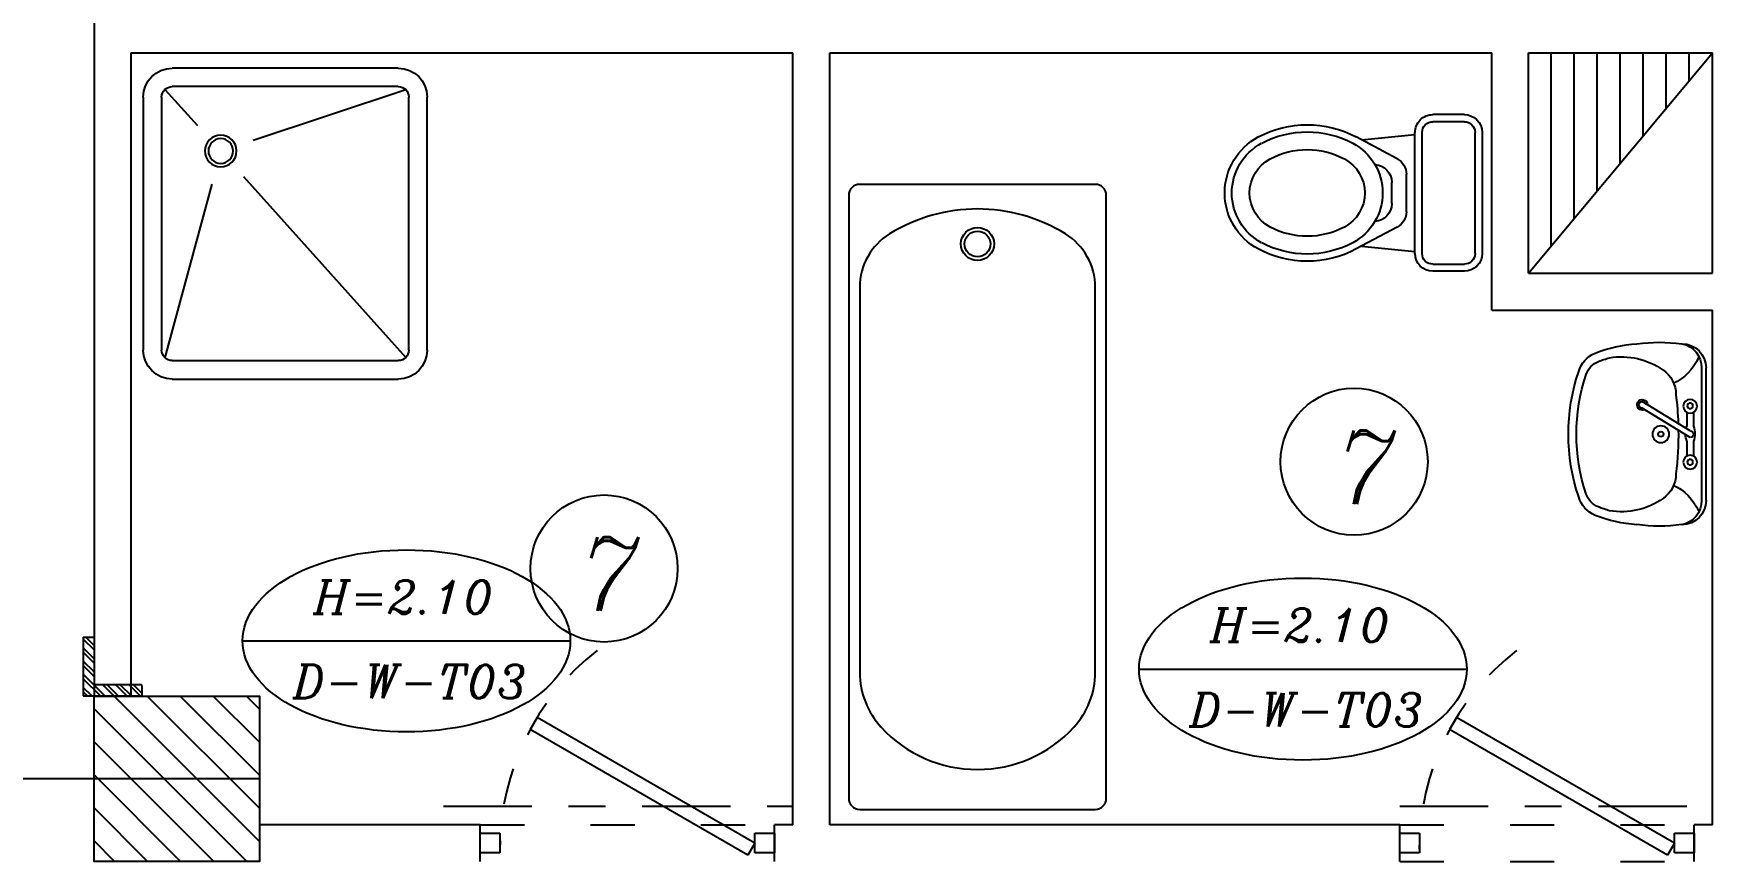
# Model space of a CAD drawing. Header units: millimetres. Extents: x 577 to 2337, y 236 to 943.
# Drawn here: x 1847.922 to 1852.487, y 426.745 to 428.997 of the extents above; entities that cross this region are included whole.
import ezdxf

# ---------------------------------------------------------------- set-up
doc = ezdxf.new("R2010")
doc.units = ezdxf.units.MM
doc.header["$LTSCALE"] = 0.01
doc.linetypes.add('ACAD_ISO03W100', pattern=[30, 12, -18])
doc.linetypes.add('ACAD_ISO10W100', pattern=[18, 12, -3, 0, -3])
for name, color, linetype in [('01-Plan', 1, 'Continuous'), ('03-Ax', 4, 'Continuous'), ('04-Door', 4, 'Continuous'), ('06-Furn', 4, 'Continuous'), ('07-Text', 3, 'Continuous'), ('10-coulm', 7, 'Continuous'), ('12-Nal dargah', 3, 'Continuous'), ('15-Window', 4, 'Continuous'), ('18-Maharband', 4, 'Continuous')]:
    doc.layers.add(name, color=color, linetype=linetype)
doc.styles.get("Standard").update_dxf_attribs({"font": 'italic.shx'})
doc.styles.add('text', font='BBadr.ttf', dxfattribs={"height": 0.2})

# ---------------------------------------------------------------- blocks, each defined once
blk = doc.blocks.new('co2')
at = {"layer": '10-coulm'}
h = blk.add_hatch(dxfattribs=at)
h.set_pattern_fill('ANSI31', color=5, scale=0.02, style=0)
h.set_pattern_definition([(45, (-770.14033, -706.21029), (-0.0449012806, 0.0449012806), [])])
h.paths.add_polyline_path([(0, 0), (0.45, 0), (0.45, 0.45), (0, 0.45)])
at = {"layer": '10-coulm', "color": 7}
blk.add_lwpolyline([(0, 0), (0.45, 0), (0.45, 0.45), (0, 0.45)], close=True, dxfattribs=at)
blk = doc.blocks.new('F3')
at = {"layer": '04-Door'}
for p, q in [((847.5567, 618.9369), (847.5389, 618.906)), ((848.1118, 618.6163), (847.5567, 618.9369)), ((848.094, 618.5855), (847.5389, 618.906)), ((847.4118, 618.5913), (847.4118, 618.6413)), ((847.4118, 618.6413), (847.4618, 618.6413)), ((847.4618, 618.6413), (847.4618, 618.5913)), ((848.1118, 618.6163), (848.094, 618.5855)), ((848.1118, 618.5913), (848.1118, 618.6413)), ((848.1118, 618.6413), (848.1618, 618.6413)), ((848.1618, 618.6413), (848.1618, 618.5913)), ((847.4618, 618.5913), (847.4118, 618.5913)), ((848.1618, 618.5913), (848.1118, 618.5913))]:
    blk.add_line(p, q, dxfattribs=at)
at = {"layer": '04-Door', "linetype": 'ACAD_ISO03W100', "ltscale": 0.5}
blk.add_arc((848.1029, 618.6009), 0.6413, 127.85, 180, dxfattribs=at)
blk = doc.blocks.new('uik5')
at = {"layer": '06-Furn', "color": 142}
for p, q in [((535.8433, 647.0821), (535.5139, 647.0821)), ((535.4655, 647.0337), (535.4655, 646.948)), ((535.4849, 646.948), (535.4849, 647.0337)), ((535.5139, 647.0627), (535.8433, 647.0627)), ((535.8723, 647.0337), (535.8723, 646.948)), ((535.8917, 647.0337), (535.8917, 646.948)), ((535.5139, 646.9189), (535.8433, 646.9189)), ((535.5139, 646.8995), (535.8433, 646.8995)), ((535.534, 646.7539), (535.5194, 646.8995)), ((535.8233, 646.7539), (535.8378, 646.8995)), ((535.586, 646.8512), (535.5262, 646.7395)), ((535.6273, 646.876), (535.7299, 646.876)), ((535.7712, 646.8512), (535.831, 646.7395)), ((535.6497, 646.8364), (535.7075, 646.8364))]:
    blk.add_line(p, q, dxfattribs=at)
for centre, radius, start, end in [((535.5139, 647.0337), 0.0484, 90, 180), ((535.8433, 647.0337), 0.0484, 0, 90), ((535.5139, 647.0337), 0.0291, 90, 180), ((535.8433, 647.0337), 0.0291, 0, 90), ((535.5139, 646.948), 0.0484, 180, 270), ((535.5139, 646.948), 0.0291, 180, 270), ((535.8433, 646.948), 0.0484, 270, 0), ((535.8433, 646.948), 0.0291, 270, 0), ((535.6273, 646.8291), 0.0469, 90, 151.8712), ((535.7299, 646.8291), 0.0469, 28.1288, 90), ((535.6786, 646.658), 0.1534, 28.1288, 151.8712), ((535.6497, 646.788), 0.0484, 90, 177.0227), ((535.7075, 646.788), 0.0484, 2.9773, 90), ((535.6786, 646.658), 0.105, 28.1288, 151.8712), ((535.775, 646.6065), 0.2821, 151.8712, 208.1288), ((535.775, 646.6065), 0.2627, 151.8712, 208.1288), ((535.775, 646.6065), 0.2143, 151.8712, 208.1288), ((535.5822, 646.6065), 0.2143, 331.8712, 28.1288), ((535.5822, 646.6065), 0.2627, 331.8712, 28.1288), ((535.5822, 646.6065), 0.2821, 331.8712, 28.1288), ((535.6786, 646.5549), 0.1534, 208.1288, 331.8712), ((535.6786, 646.5549), 0.105, 208.1288, 331.8712), ((535.6786, 646.5549), 0.1728, 208.1288, 331.8712)]:
    blk.add_arc(centre, radius, start, end, dxfattribs=at)
blk = doc.blocks.new('bath')
at = {"layer": '06-Furn', "color": 142}
for p, q in [((807.028, 747.0651), (807.6424, 747.0651)), ((807.028, 747.0151), (807.6424, 747.0151)), ((806.9492, 746.2983), (806.9492, 746.9863)), ((806.9992, 746.2983), (806.9992, 746.9863)), ((807.6712, 746.9863), (807.6712, 746.2983)), ((807.7212, 746.9863), (807.7212, 746.2983)), ((807.6424, 746.2695), (807.028, 746.2695)), ((807.6424, 746.2195), (807.028, 746.2195))]:
    blk.add_line(p, q, dxfattribs=at)
at = {"layer": '06-Furn', "color": 9}
for p, q in [((807.1355, 746.5348), (807.0076, 747.0066)), ((807.2221, 746.5142), (807.6627, 747.0066)), ((807.2484, 746.4154), (807.6627, 746.2779)), ((807.0076, 746.2779), (807.097, 746.3759))]:
    blk.add_line(p, q, dxfattribs=at)
at = {"layer": '06-Furn', "color": 8}
for radius in [0.0432, 0.0336]:
    blk.add_circle((807.1599, 746.4448), radius, dxfattribs=at)
at = {"layer": '06-Furn', "color": 142}
for centre, radius, start, end in [((807.028, 746.9863), 0.0788, 90, 180), ((807.6424, 746.9863), 0.0788, 0, 90), ((807.028, 746.9863), 0.0288, 90, 180), ((807.6424, 746.9863), 0.0288, 0, 90), ((807.028, 746.2983), 0.0788, 180, 270), ((807.028, 746.2983), 0.0288, 180, 270), ((807.6424, 746.2983), 0.0788, 270, 0), ((807.6424, 746.2983), 0.0288, 270, 0)]:
    blk.add_arc(centre, radius, start, end, dxfattribs=at)
blk = doc.blocks.new('van')
at = {"layer": '06-Furn', "color": 142}
for p, q in [((807.6477, 746.0597), (806.0077, 746.0597)), ((805.9777, 746.0297), (805.9777, 745.3897)), ((807.3984, 746.0297), (806.3501, 746.0297)), ((807.6777, 745.3897), (807.6777, 746.0297)), ((806.0077, 745.3597), (807.6477, 745.3597)), ((806.3501, 745.3897), (807.3984, 745.3897))]:
    blk.add_line(p, q, dxfattribs=at)
for radius in [0.045, 0.035]:
    blk.add_circle((807.5158, 745.7097), radius, dxfattribs=at)
for centre, radius, start, end in [((806.0077, 746.0297), 0.03, 90, 180), ((807.6477, 746.0297), 0.03, 0, 90), ((806.3501, 745.8097), 0.22, 90, 132.6578), ((807.3984, 745.8597), 0.17, 31.6968, 90), ((806.4422, 745.7097), 0.356, 132.6578, 227.3422), ((807.1555, 745.7097), 0.4555, 328.3032, 31.6968), ((806.3501, 745.6097), 0.22, 227.3422, 270), ((807.3984, 745.5597), 0.17, 270, 328.3032), ((806.0077, 745.3897), 0.03, 180, 270), ((807.6477, 745.3897), 0.03, 270, 0)]:
    blk.add_arc(centre, radius, start, end, dxfattribs=at)
blk = doc.blocks.new('hu5')
at = {"layer": '06-Furn', "color": 142}
for p, q in [((544.8588, 651.1888), (544.8588, 651.5496)), ((544.8711, 651.5496), (544.8711, 651.1888)), ((544.819, 651.3881), (544.819, 651.4286)), ((544.8369, 651.3881), (544.8369, 651.4286)), ((544.8279, 651.3778), (544.6976, 651.2982)), ((544.8279, 651.3599), (544.6976, 651.2803)), ((544.819, 651.3098), (544.819, 651.3475)), ((544.8369, 651.3098), (544.8369, 651.3476))]:
    blk.add_line(p, q, dxfattribs=at)
for centre, radius in [((544.8279, 651.4452), 0.0189), ((544.8277, 651.4452), 0.00765), ((544.7481, 651.3692), 0.0227), ((544.8279, 651.2932), 0.0189), ((544.8277, 651.292), 0.00765)]:
    blk.add_circle(centre, radius, dxfattribs=at)
for centre, radius, start, end in [((544.7069, 651.2411), 0.3749, 93.7359, 111.4821), ((544.744, 651.1448), 0.4744, 82.5516, 97.4484), ((544.7937, 651.5512), 0.0651, 358.6265, 79.5612), ((544.8055, 651.5496), 0.0656, 360, 90), ((544.5994, 651.5181), 0.0778, 112.5291, 163.7298), ((544.5997, 651.5137), 0.0574, 111.4821, 161.3199), ((544.7069, 651.2411), 0.3503, 106.2839, 111.4821), ((544.6409, 651.3832), 0.1968, 54.7967, 99.4148), ((544.725, 651.6308), 0.1358, 294.6386, 337.1002), ((545.0297, 651.3692), 0.533, 161.3199, 198.6801), ((545.0269, 651.3692), 0.5084, 161.3199, 198.6801), ((544.7071, 651.477), 0.082, 360, 54.7967), ((543.9195, 651.3692), 0.8762, 359.2731, 7.0664), ((544.7481, 651.3692), 0.00717, 90, 270), ((544.7481, 651.3692), 0.00717, 270, 90), ((544.87, 651.3678), 0.0549, 158.2929, 177.7672), ((544.8279, 651.3688), 0.00895, 270, 90), ((544.7858, 651.3678), 0.0549, 338.3216, 21.6784), ((543.9195, 651.3692), 0.8762, 352.9336, 358.0861), ((544.87, 651.3678), 0.0549, 195.3976, 201.7071), ((544.6976, 651.2892), 0.0143, 63.6635, 359.1768), ((544.6976, 651.2892), 0.00895, 90, 270), ((544.7071, 651.2614), 0.082, 305.2033, 360), ((544.725, 651.1077), 0.1358, 22.8998, 65.3614), ((544.5994, 651.2203), 0.0778, 196.2702, 247.4709), ((544.5997, 651.2248), 0.0574, 198.6801, 248.5179), ((544.6409, 651.3553), 0.1968, 260.5852, 305.2033), ((544.7937, 651.1873), 0.0651, 280.4388, 1.3734), ((544.8055, 651.1888), 0.0656, 270, 0), ((544.7069, 651.4973), 0.3749, 248.5179, 266.2641), ((544.7069, 651.4973), 0.3503, 248.5179, 253.7161), ((544.744, 651.5936), 0.4744, 262.5516, 277.4484)]:
    blk.add_arc(centre, radius, start, end, dxfattribs=at)
blk = doc.blocks.new('nabshi.16')
at = {"layer": '18-Maharband'}
h = blk.add_hatch(dxfattribs=at)
h.set_pattern_fill('ANSI32', color=5, scale=0.002667)
h.set_pattern_definition([(45, (104.628065, 31.17932), (-0.01796051224, 0.01796051224), []), (45, (104.640038, 31.17932), (-0.01796051224, 0.01796051224), [])])
edge = h.paths.add_edge_path()
edge.add_arc((1121.682, 457.4802), 0.0016, 270, 360)
edge.add_line((1121.6836, 457.4802), (1121.6836, 457.6076))
edge.add_arc((1121.6852, 457.6076), 0.0016, 90, 180, ccw=False)
edge.add_line((1121.6852, 457.6092), (1121.8119, 457.6092))
edge.add_arc((1121.8116, 457.6113), 0.00207, 277.4806, 385.2694)
edge.add_line((1121.8135, 457.6121), (1121.8135, 457.6386))
edge.add_line((1121.8135, 457.6386), (1121.6535, 457.6386))
edge.add_line((1121.6535, 457.6386), (1121.6535, 457.4786))
edge.add_line((1121.6535, 457.4786), (1121.682, 457.4786))
at = {"layer": '18-Maharband', "color": 2}
for p, q in [((1121.8135, 457.6386), (1121.6535, 457.6386)), ((1121.6535, 457.6386), (1121.6535, 457.4786)), ((1121.6836, 457.4802), (1121.6836, 457.6076)), ((1121.8119, 457.6092), (1121.6852, 457.6092)), ((1121.8135, 457.6386), (1121.8135, 457.6108)), ((1121.6535, 457.4786), (1121.682, 457.4786))]:
    blk.add_line(p, q, dxfattribs=at)
for centre, start, end in [((1121.6852, 457.6076), 90, 180), ((1121.8119, 457.6108), 270, 0), ((1121.682, 457.4802), 270, 0)]:
    blk.add_arc(centre, 0.0016, start, end, dxfattribs=at)

msp = doc.modelspace()

# ---------------------------------------------------------------- hatches: boundary and pattern name
at = {"layer": '01-Plan', "transparency": 33554687}
h = msp.add_hatch(dxfattribs=at)
h.set_pattern_fill('ANSI31', color=3, scale=0.5, angle=45)
h.set_pattern_definition([(90, (1455.548774, 302.454697), (-0.0625, 1e-17), [])])
h.paths.add_polyline_path([(1852.487, 428.9452), (1851.987, 428.3452), (1851.987, 428.9452)])

# ---------------------------------------------------------------- linework, layer by layer
at = {"layer": '01-Plan'}
for p, q in [((1848.087, 431.5452), (1848.087, 427.1952)), ((1848.187, 428.9452), (1849.987, 428.9452)), ((1848.187, 428.9452), (1848.187, 427.1952)), ((1849.987, 426.8452), (1849.987, 428.9452)), ((1850.087, 426.8452), (1850.087, 428.9452)), ((1850.087, 428.9452), (1851.887, 428.9452)), ((1851.887, 428.2452), (1851.887, 428.9452)), ((1851.987, 428.3452), (1851.987, 428.9452)), ((1851.987, 428.9452), (1852.487, 428.9452)), ((1852.487, 428.3452), (1852.487, 428.9452)), ((1851.987, 428.3452), (1852.487, 428.3452)), ((1851.887, 428.2452), (1852.487, 428.2452)), ((1852.487, 426.8452), (1852.487, 428.2452)), ((1849.137, 426.8452), (1848.537, 426.8452)), ((1849.137, 426.7452), (1849.137, 426.8452)), ((1849.987, 426.8452), (1849.937, 426.8452)), ((1849.937, 426.7452), (1849.937, 426.8452)), ((1851.637, 426.8452), (1850.087, 426.8452)), ((1851.637, 426.7452), (1851.637, 426.8452)), ((1852.487, 426.8452), (1852.437, 426.8452)), ((1852.437, 426.7452), (1852.437, 426.8452))]:
    msp.add_line(p, q, dxfattribs=at)
at = {"layer": '01-Plan', "color": 3}
msp.add_line((1851.987, 428.3452), (1852.487, 428.9452), dxfattribs=at)
at = {"layer": '01-Plan', "color": 4, "linetype": 'ACAD_ISO03W100'}
for p, q in [((1849.137, 426.8452), (1849.937, 426.8452)), ((1851.637, 426.8452), (1852.437, 426.8452)), ((1851.637, 426.7452), (1852.437, 426.7452))]:
    msp.add_line(p, q, dxfattribs=at)
at = {"layer": '03-Ax', "linetype": 'ACAD_ISO10W100', "ltscale": 6}
msp.add_line((1848.537, 426.9702), (1845.6937, 426.9702), dxfattribs=at)
at = {"layer": '07-Text', "color": 3}
for centre in [(1851.5128, 427.8326), (1849.4735, 427.5421)]:
    msp.add_circle(centre, 0.2, dxfattribs=at)
at = {"layer": '12-Nal dargah', "linetype": 'ACAD_ISO10W100', "ltscale": 2}
for p, q in [((1849.037, 426.8952), (1849.987, 426.8952)), ((1851.637, 426.8952), (1852.487, 426.8952))]:
    msp.add_line(p, q, dxfattribs=at)
at = {"layer": '15-Window', "color": 4}
for p, q in [((1848.4907, 427.3452), (1849.3817, 427.3452)), ((1850.9281, 427.2684), (1851.8191, 427.2684))]:
    msp.add_line(p, q, dxfattribs=at)
for centre in [(1848.9362, 427.3452), (1851.3736, 427.2684)]:
    msp.add_ellipse(centre, major_axis=(0.4455, 0), ratio=0.555556, dxfattribs=at)

# ---------------------------------------------------------------- block references
at = {"layer": '04-Door', "xscale": 1.066666666666667, "yscale": 1.066666666666667, "zscale": 1.066666666666667}
for p in [(945.231, -233.0622), (947.731, -233.0622)]:
    msp.add_blockref('F3', p, dxfattribs=at)
at = {"layer": '06-Furn', "color": 5, "xscale": -1, "rotation": 180}
msp.add_blockref('bath', (1041.2714, 1175.1226), dxfattribs=at)
at = {"layer": '06-Furn', "xscale": -1}
for name, p, rotation in [('uik5', (1204.7788, -107.115), 270), ('hu5', (1307.5986, 1079.2765), 180)]:
    msp.add_blockref(name, p, dxfattribs=dict(at, rotation=rotation))
at = {"layer": '06-Furn', "color": 5, "rotation": 90.00000000000001}
msp.add_blockref('van', (2596.1985, -379.0909), dxfattribs=at)
at = {"layer": '10-coulm', "xscale": -1, "rotation": 180}
msp.add_blockref('co2', (1848.087, 427.1952), dxfattribs=at)
at = {"layer": '18-Maharband', "rotation": 90.00000000000001}
msp.add_blockref('nabshi.16', (2305.6962, -694.4582), dxfattribs=at)

# ---------------------------------------------------------------- texts
at = {"layer": '07-Text', "color": 3, "char_height": 0.2, "width": 0.227981, "attachment_point": 7, "style": 'text'}
for insert in [(1851.4605, 427.7174), (1849.4042, 427.4269)]:
    msp.add_mtext('{\\Fitalic|c0;7}', dxfattribs=dict(at, insert=insert))
at = {"layer": '15-Window', "color": 4, "char_height": 0.09075, "width": 1.519305, "attachment_point": 9}
for s, insert in [('H=2.10', (1849.1729, 427.419)), ('H=2.10', (1851.6103, 427.3422)), ('D-W-T03', (1849.2647, 427.1891)), ('D-W-T03', (1851.7021, 427.1123))]:
    msp.add_mtext(s, dxfattribs=dict(at, insert=insert))

doc.saveas('drawing.dxf')
